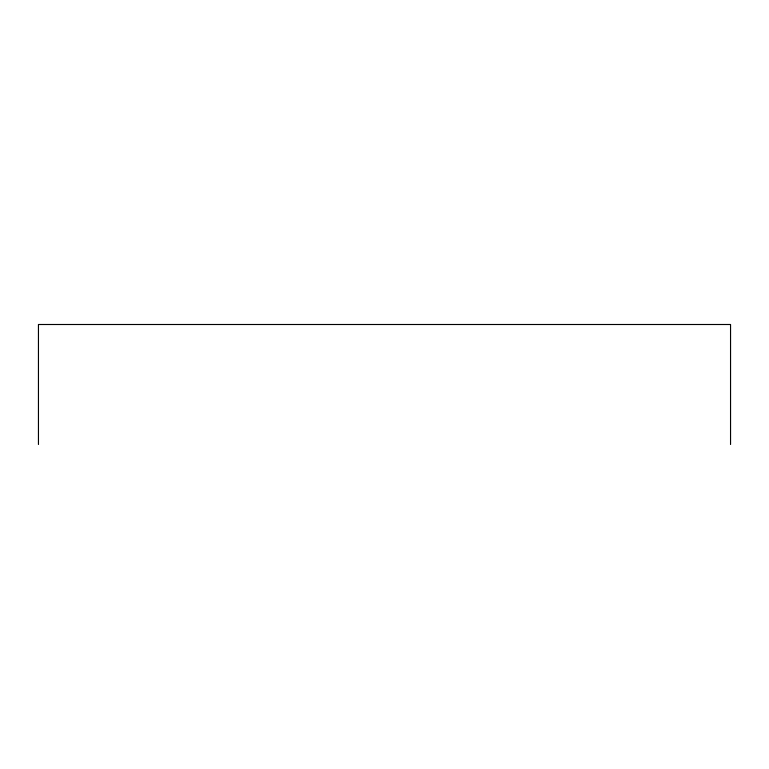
<?xml version="1.0" encoding="UTF-8"?>
<svg xmlns="http://www.w3.org/2000/svg" width="769" height="769" viewBox="0 0 769 769"><rect width="100%" height="100%" fill="white"/><g stroke="black" fill="none" stroke-linecap="round" stroke-linejoin="round"><path stroke-width="1.15" d="M730.55 444.501L730.55 324.499L38.45 324.499L38.45 444.501"/></g></svg>
